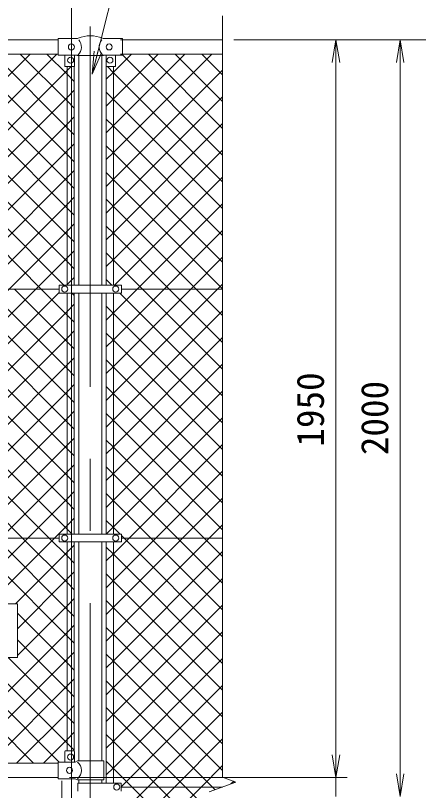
# Model space of a CAD drawing. Units: millimetres, scale not verified. Extents: x -6300 to 6300, y -4455 to 4455.
# Drawn here: x 2905 to 3971, y 1160 to 3208 of the extents above; entities that cross this region are included whole.
import ezdxf
from ezdxf.enums import TextEntityAlignment as Align

# ---------------------------------------------------------------- set-up
doc = ezdxf.new("R2010")
doc.units = ezdxf.units.MM
doc.header["$LTSCALE"] = 30
doc.linetypes.add('USER1', pattern=[50.8, 31.75, -6.35, 6.35, -6.35])
for name, color, linetype, lineweight in [('0-0_D-STR-TXT', 7, 'Continuous', 9), ('0-3_D-BMK', 2, 'USER1', 13), ('0-4_D-STR1', 1, 'Continuous', 18), ('0-5_D-STR3', 3, 'Continuous', 13), ('0-6_D-STR-DIM', 7, 'Continuous', 9), ('0-7_0', 7, 'Continuous', 9), ('0-B_D-STR2', 7, 'Continuous', 9), ('0-C_Defpoints', 8, 'Continuous', 18)]:
    doc.layers.add(name, color=color, linetype=linetype, lineweight=lineweight)
doc.styles.add('ＭＳ ゴシック', font='')
doc.styles.get('ＭＳ ゴシック').set_extended_font_data('MS Gothic')

# ---------------------------------------------------------------- blocks, each defined once
blk = doc.blocks.new('_Open')
at = {"layer": '0-7_0'}
blk.add_line((-30, 5), (0, 0), dxfattribs=at)
blk.add_lwpolyline([(-30, -5), (0, 0), (-30, 0)], dxfattribs=at)

msp = doc.modelspace()

# ---------------------------------------------------------------- linework, layer by layer
at = {"layer": '0-0_D-STR-TXT'}
msp.add_lwpolyline([(3994.27, 3380.93), (3190.39, 3380.93), (3108.27, 3055.26)], dxfattribs=at)
at = {"layer": '0-3_D-BMK'}
for p, q in [((3102.66, 3179.08), (3102.66, -1266.74)), ((3027.26, 1185.57), (3027.26, -852.82))]:
    msp.add_line(p, q, dxfattribs=at)
at = {"layer": '0-4_D-STR1'}
for p, q in [((1187.66, 3143.84), (3017.66, 3143.84)), ((3182.66, 3143.84), (3452.66, 3143.84)), ((1187.66, 3105.74), (3017.66, 3105.74)), ((3072.41, 3102.34), (3072.41, 2495.14)), ((3132.91, 3102.34), (3132.91, 2495.14)), ((3182.66, 3105.84), (3452.66, 3105.84)), ((3072.41, 2474.54), (3072.41, 1837.14)), ((3132.91, 2474.54), (3132.91, 1837.14)), ((3072.41, 1816.54), (3072.41, 1237.94)), ((3132.91, 1816.54), (3132.91, 1237.94)), ((3017.66, 1231.84), (1187.66, 1231.84)), ((3017.66, 1193.84), (1187.66, 1193.84)), ((3072.41, 1187.94), (3072.41, 1179.34)), ((3132.91, 1187.94), (3132.91, 1179.34))]:
    msp.add_line(p, q, dxfattribs=at)
at = {"layer": '0-5_D-STR3'}
for p, q in [((3017.66, 3102.84), (3017.66, 3146.84)), ((3066.88, 3146.84), (3017.66, 3146.84)), ((3187.66, 3146.84), (3138.43, 3146.84)), ((3187.66, 3102.84), (3187.66, 3146.84)), ((3067.86, 3102.84), (3017.66, 3102.84)), ((3035.66, 3102.84), (3035.66, 3073.84)), ((3060.66, 3102.84), (3060.66, 3073.84)), ((3068.86, 3102.34), (3067.86, 3102.84)), ((3136.46, 3102.34), (3068.86, 3102.34)), ((3136.46, 3102.34), (3137.46, 3102.84)), ((3187.66, 3102.84), (3137.46, 3102.84)), ((3144.66, 3102.84), (3144.66, 3073.84)), ((3169.66, 3102.84), (3169.66, 3073.84)), ((3059.66, 3072.84), (3036.66, 3072.84)), ((3041.16, 2495.14), (3041.16, 3072.84)), ((3060.16, 2495.14), (3060.16, 3072.97)), ((3145.16, 3072.97), (3145.16, 2495.14)), ((3145.66, 3072.84), (3168.66, 3072.84)), ((3164.16, 3072.84), (3164.16, 2495.14)), ((3020.16, 2484.84), (1184.66, 2484.84)), ((3020.16, 2495.14), (3185.16, 2495.14)), ((3020.16, 2495.14), (3020.16, 2474.54)), ((3185.16, 2495.14), (3185.16, 2474.54)), ((3452.66, 2484.84), (3185.16, 2484.84)), ((3020.16, 2474.54), (3185.16, 2474.54)), ((3041.16, 1837.14), (3041.16, 2474.54)), ((3060.16, 1837.14), (3060.16, 2474.54)), ((3145.16, 2474.54), (3145.16, 1837.14)), ((3164.16, 2474.54), (3164.16, 1837.14)), ((3020.16, 1826.84), (1184.66, 1826.84)), ((3020.16, 1837.14), (3185.16, 1837.14)), ((3020.16, 1837.14), (3020.16, 1816.54)), ((3185.16, 1837.14), (3185.16, 1816.54)), ((3452.66, 1826.84), (3185.16, 1826.84)), ((3020.16, 1816.54), (3185.16, 1816.54)), ((3041.16, 1264.94), (3041.16, 1816.54)), ((3060.16, 1264.26), (3060.16, 1816.54)), ((3145.16, 1816.54), (3145.16, 1179.34)), ((3164.16, 1816.54), (3164.16, 1179.34)), ((3035.66, 1262.94), (3035.66, 1234.94)), ((3058.66, 1264.94), (3037.66, 1264.94)), ((3060.66, 1262.94), (3060.66, 1234.94)), ((3062.86, 1234.94), (3017.66, 1234.94)), ((3017.66, 1190.94), (3017.66, 1234.94)), ((3062.86, 1234.94), (3068.86, 1237.94)), ((3138.76, 1237.94), (3068.86, 1237.94)), ((3138.76, 1237.94), (3138.76, 1187.94)), ((3062.86, 1190.94), (3017.66, 1190.94)), ((3062.86, 1190.94), (3068.86, 1187.94)), ((3138.76, 1187.94), (3068.86, 1187.94)), ((3069.86, 1179.34), (3069.86, 1158.34)), ((3069.86, 1179.34), (3184.66, 1179.34)), ((3184.66, 1179.34), (3184.66, 1158.34)), ((3452.66, 1168.84), (3185.16, 1168.84))]:
    msp.add_line(p, q, dxfattribs=at)
for centre in [(3052.66, 3124.84), (3152.66, 3124.84), (3050.66, 3089.84), (3154.66, 3089.84), (3035.16, 2484.84), (3170.16, 2484.84), (3035.16, 1826.84), (3170.16, 1826.84), (3050.66, 1247.94), (3047.66, 1212.94), (3172.66, 1168.84)]:
    msp.add_circle(centre, 8, dxfattribs=at)
for centre, radius, start, end in [((3066.88, 3154.84), 8, 270, 296.9114), ((3050.27, 3124.84), 28.8, 314.1684, 41.01552), ((3102.66, 3071.38), 82.82, 67.15338, 112.84662), ((3155.04, 3124.84), 28.8, 138.98448, 225.8316), ((3138.43, 3154.84), 8, 243.0886, 270), ((3036.66, 3073.84), 1, 180, 270), ((3059.66, 3073.84), 1, 270, 0), ((3145.66, 3073.84), 1, 180, 270), ((3168.66, 3073.84), 1, 270, 0), ((3037.66, 1262.94), 2, 90, 180), ((3058.66, 1262.94), 2, 0, 90), ((3050.27, 1212.94), 28.8, 310.19176, 49.80824)]:
    msp.add_arc(centre, radius, start, end, dxfattribs=at)
at = {"layer": '0-6_D-STR-DIM'}
for p, q in [((3052.66, 1110.84), (3052.66, 3423.84)), ((3452.66, 1194.49), (3452.66, 3206.84)), ((3482.66, 3143.84), (4122.66, 3143.84)), ((3482.66, 3143.84), (4292.66, 3143.84)), ((3482.66, 3143.84), (3952.66, 3143.84)), ((3482.66, 3143.84), (3782.66, 3143.84)), ((3752.66, 3083.84), (3752.66, 1253.84)), ((3922.66, 3083.84), (3922.66, 1203.84)), ((3752.66, 1253.84), (3752.66, 1313.84)), ((3047.66, 1193.84), (3782.66, 1193.84)), ((3047.66, 1193.84), (3782.66, 1193.84)), ((3487.89, 1181.66), (3452.66, 1194.49)), ((3752.66, 1193.84), (3752.66, 1143.84)), ((3417.42, 1156.01), (3487.89, 1181.66))]:
    msp.add_line(p, q, dxfattribs=at)
at = {"layer": '0-B_D-STR2'}
for p, q in [((2972.63, 2484.84), (2351.73, 3105.74)), ((3033.04, 2495.14), (2422.44, 3105.74)), ((3041.16, 2557.73), (2493.15, 3105.74)), ((3041.16, 2628.44), (2563.86, 3105.74)), ((3041.16, 2699.15), (2634.57, 3105.74)), ((3041.16, 2769.86), (2705.28, 3105.74)), ((3041.16, 2840.57), (2775.99, 3105.74)), ((3041.16, 2911.28), (2846.7, 3105.74)), ((3041.16, 2981.99), (2917.41, 3105.74)), ((3041.16, 3052.71), (2988.12, 3105.74)), ((3164.16, 3058.27), (3211.73, 3105.84)), ((3164.16, 2987.56), (3282.44, 3105.84)), ((3164.16, 2916.84), (3353.15, 3105.84)), ((3164.16, 2846.13), (3423.86, 3105.84)), ((3452.66, 2838.92), (3187.66, 3103.92)), ((3452.66, 2909.63), (3256.45, 3105.84)), ((3452.66, 2980.34), (3327.16, 3105.84)), ((3452.66, 3051.06), (3397.87, 3105.84)), ((3060.16, 3033.71), (3041.16, 3052.71)), ((3145.16, 3039.27), (3164.16, 3058.27)), ((3164.16, 2775.42), (3452.66, 3063.92)), ((2534.43, 2484.84), (3041.16, 2991.56)), ((3041.16, 2991.56), (3060.16, 3010.56)), ((3164.16, 2986), (3145.16, 3005)), ((3164.16, 2704.71), (3452.66, 2993.21)), ((3060.16, 2962.99), (3041.16, 2981.99)), ((3145.16, 2968.56), (3164.16, 2987.56)), ((3452.66, 2697.5), (3164.16, 2986)), ((3041.16, 2920.85), (3060.16, 2939.85)), ((3164.16, 2915.29), (3145.16, 2934.29)), ((2605.14, 2484.84), (3041.16, 2920.85)), ((3060.16, 2892.28), (3041.16, 2911.28)), ((3145.16, 2897.84), (3164.16, 2916.84)), ((3164.16, 2634), (3452.66, 2922.5)), ((3452.66, 2626.79), (3164.16, 2915.29)), ((3041.16, 2850.14), (3060.16, 2869.14)), ((2675.85, 2484.84), (3041.16, 2850.14)), ((3164.16, 2844.58), (3145.16, 2863.58)), ((3164.16, 2563.29), (3452.66, 2851.79)), ((3060.16, 2821.57), (3041.16, 2840.57)), ((3145.16, 2827.13), (3164.16, 2846.13)), ((3452.66, 2556.08), (3164.16, 2844.58)), ((3041.16, 2779.43), (3060.16, 2798.43)), ((3164.16, 2773.87), (3145.16, 2792.87)), ((2746.56, 2484.84), (3041.16, 2779.43)), ((3060.16, 2750.86), (3041.16, 2769.86)), ((3145.16, 2756.42), (3164.16, 2775.42)), ((3452.66, 2485.37), (3164.16, 2773.87)), ((3166.71, 2495.14), (3452.66, 2781.08)), ((3164.16, 2703.16), (3145.16, 2722.16)), ((3145.16, 2685.71), (3164.16, 2704.71)), ((3227.13, 2484.84), (3452.66, 2710.37)), ((3060.16, 2680.15), (3041.16, 2699.15)), ((3382.48, 2484.84), (3164.16, 2703.16)), ((3164.16, 2632.45), (3145.16, 2651.45)), ((3060.16, 2609.44), (3041.16, 2628.44)), ((3145.16, 2615), (3164.16, 2634)), ((3311.77, 2484.84), (3164.16, 2632.45)), ((3297.84, 2484.84), (3452.66, 2639.66)), ((3164.16, 2561.74), (3145.16, 2580.74)), ((3145.16, 2544.29), (3164.16, 2563.29)), ((3241.06, 2484.84), (3164.16, 2561.74)), ((3368.55, 2484.84), (3452.66, 2568.95)), ((3060.16, 2538.73), (3041.16, 2557.73)), ((3160.04, 2495.14), (3145.16, 2510.03)), ((2923.52, 1826.84), (2265.52, 2484.84)), ((2994.23, 1826.84), (2336.23, 2484.84)), ((3041.16, 1921.33), (2477.65, 2484.84)), ((3041.16, 1992.05), (2548.36, 2484.84)), ((3041.16, 2062.76), (2619.07, 2484.84)), ((3041.16, 2133.47), (2689.78, 2484.84)), ((3041.16, 2204.18), (2760.49, 2484.84)), ((3041.16, 2274.89), (2831.21, 2484.84)), ((3041.16, 2345.6), (2901.92, 2484.84)), ((3041.16, 2416.31), (2972.63, 2484.84)), ((3164.16, 2421.87), (3227.13, 2484.84)), ((3164.16, 2351.16), (3297.84, 2484.84)), ((3164.16, 2280.45), (3368.55, 2484.84)), ((3164.16, 2209.74), (3439.26, 2484.84)), ((3452.66, 2273.24), (3241.06, 2484.84)), ((3452.66, 2343.95), (3311.77, 2484.84)), ((3452.66, 2414.66), (3382.48, 2484.84)), ((3439.26, 2484.84), (3452.66, 2498.24)), ((3060.16, 2468.02), (3053.64, 2474.54)), ((3145.16, 2473.58), (3146.11, 2474.54)), ((3452.66, 2202.53), (3180.64, 2474.54)), ((3164.16, 2420.32), (3145.16, 2439.32)), ((3145.16, 2402.87), (3164.16, 2421.87)), ((3164.16, 2139.03), (3452.66, 2427.53)), ((3452.66, 2131.82), (3164.16, 2420.32)), ((3060.16, 2397.31), (3041.16, 2416.31)), ((3041.16, 2355.17), (3060.16, 2374.17)), ((3164.16, 2349.61), (3145.16, 2368.61)), ((3164.16, 2068.32), (3452.66, 2356.82)), ((2512.83, 1826.84), (3041.16, 2355.17)), ((3060.16, 2326.6), (3041.16, 2345.6)), ((3145.16, 2332.16), (3164.16, 2351.16)), ((3452.66, 2061.11), (3164.16, 2349.61)), ((3041.16, 2284.46), (3060.16, 2303.46)), ((3164.16, 2278.9), (3145.16, 2297.9)), ((2583.54, 1826.84), (3041.16, 2284.46)), ((3060.16, 2255.89), (3041.16, 2274.89)), ((3145.16, 2261.45), (3164.16, 2280.45)), ((3164.16, 1997.61), (3452.66, 2286.11)), ((3452.66, 1990.4), (3164.16, 2278.9)), ((3164.16, 2208.18), (3145.16, 2227.18)), ((3164.16, 1926.89), (3452.66, 2215.39)), ((3060.16, 2185.18), (3041.16, 2204.18)), ((3145.16, 2190.74), (3164.16, 2209.74)), ((3452.66, 1919.68), (3164.16, 2208.18)), ((3041.16, 2143.03), (3060.16, 2162.03)), ((3164.16, 2137.47), (3145.16, 2156.47)), ((2724.96, 1826.84), (3041.16, 2143.03)), ((3060.16, 2114.47), (3041.16, 2133.47)), ((3145.16, 2120.03), (3164.16, 2139.03)), ((3164.16, 1856.18), (3452.66, 2144.68)), ((3452.66, 1848.97), (3164.16, 2137.47)), ((3041.16, 2072.32), (3060.16, 2091.32)), ((2795.67, 1826.84), (3041.16, 2072.32)), ((3164.16, 2066.76), (3145.16, 2085.76)), ((3205.52, 1826.84), (3452.66, 2073.97)), ((3060.16, 2043.76), (3041.16, 2062.76)), ((3145.16, 2049.32), (3164.16, 2068.32)), ((3404.08, 1826.84), (3164.16, 2066.76)), ((3041.16, 2001.61), (3060.16, 2020.61)), ((3164.16, 1996.05), (3145.16, 2015.05)), ((2866.38, 1826.84), (3041.16, 2001.61)), ((3060.16, 1973.05), (3041.16, 1992.05)), ((3145.16, 1978.61), (3164.16, 1997.61)), ((3333.37, 1826.84), (3164.16, 1996.05)), ((3276.23, 1826.84), (3452.66, 2003.26)), ((3041.16, 1930.9), (3060.16, 1949.9)), ((2937.09, 1826.84), (3041.16, 1930.9)), ((3164.16, 1925.34), (3145.16, 1944.34)), ((3145.16, 1907.89), (3164.16, 1926.89)), ((3346.94, 1826.84), (3452.66, 1932.55)), ((3060.16, 1902.33), (3041.16, 1921.33)), ((3262.66, 1826.84), (3164.16, 1925.34)), ((3041.16, 1860.19), (3060.16, 1879.19)), ((3007.8, 1826.84), (3041.16, 1860.19)), ((3145.16, 1837.18), (3164.16, 1856.18)), ((3417.65, 1826.84), (3452.66, 1861.84)), ((2763.62, 1653.37), (2937.09, 1826.84)), ((3041.16, 1567.78), (2782.1, 1826.84)), ((2834.33, 1653.37), (3007.8, 1826.84)), ((3041.16, 1638.49), (2852.81, 1826.84)), ((3041.16, 1709.2), (2923.52, 1826.84)), ((3041.16, 1779.91), (2994.23, 1826.84)), ((3164.16, 1785.47), (3205.52, 1826.84)), ((3164.16, 1714.76), (3276.23, 1826.84)), ((3164.16, 1644.05), (3346.94, 1826.84)), ((3164.16, 1573.34), (3417.65, 1826.84)), ((3452.66, 1636.84), (3262.66, 1826.84)), ((3452.66, 1707.55), (3333.37, 1826.84)), ((3452.66, 1778.26), (3404.08, 1826.84)), ((3164.16, 1783.92), (3145.16, 1802.92)), ((3145.16, 1766.47), (3164.16, 1785.47)), ((3164.16, 1502.63), (3452.66, 1791.13)), ((3452.66, 1495.42), (3164.16, 1783.92)), ((3060.16, 1760.91), (3041.16, 1779.91)), ((3164.16, 1713.21), (3145.16, 1732.21)), ((3060.16, 1690.2), (3041.16, 1709.2)), ((3145.16, 1695.76), (3164.16, 1714.76)), ((3164.16, 1431.92), (3452.66, 1720.42)), ((3452.66, 1424.71), (3164.16, 1713.21)), ((3164.16, 1642.5), (3145.16, 1661.5)), ((3145.16, 1625.05), (3164.16, 1644.05)), ((3164.16, 1361.21), (3452.66, 1649.71)), ((3452.66, 1354), (3164.16, 1642.5)), ((3060.16, 1619.49), (3041.16, 1638.49)), ((2695.65, 1231.84), (3041.16, 1577.35)), ((3041.16, 1577.35), (3060.16, 1596.35)), ((3164.16, 1571.79), (3145.16, 1590.79)), ((3164.16, 1290.5), (3452.66, 1579)), ((3060.16, 1548.78), (3041.16, 1567.78)), ((3145.16, 1554.34), (3164.16, 1573.34)), ((3452.66, 1283.29), (3164.16, 1571.79)), ((3041.16, 1506.64), (3060.16, 1525.64)), ((2952.83, 1231.84), (2673.23, 1511.44)), ((3020.45, 1234.94), (2743.94, 1511.44)), ((2766.36, 1231.84), (3041.16, 1506.64)), ((3041.16, 1284.94), (2814.65, 1511.44)), ((3041.16, 1355.65), (2885.36, 1511.44)), ((3145.16, 1483.63), (3164.16, 1502.63)), ((3164.16, 1219.79), (3452.66, 1508.29)), ((3041.16, 1435.93), (3060.16, 1454.93)), ((2837.07, 1231.84), (3041.16, 1435.93)), ((3184.66, 1169.58), (3452.66, 1437.58)), ((3145.16, 1412.92), (3164.16, 1431.92)), ((3041.16, 1365.22), (3060.16, 1384.22)), ((3164.16, 1359.66), (3145.16, 1378.66)), ((2907.78, 1231.84), (3041.16, 1365.22)), ((3060.16, 1336.65), (3041.16, 1355.65)), ((3145.16, 1342.21), (3164.16, 1361.21)), ((3354.97, 1168.84), (3164.16, 1359.66)), ((3254.63, 1168.84), (3452.66, 1366.87)), ((3041.16, 1294.51), (3060.16, 1313.51)), ((2978.49, 1231.84), (3041.16, 1294.51)), ((3164.16, 1288.95), (3145.16, 1307.95)), ((3145.16, 1271.5), (3164.16, 1290.5)), ((3325.34, 1168.84), (3452.66, 1296.16)), ((3060.16, 1265.94), (3041.16, 1284.94)), ((3284.26, 1168.84), (3164.16, 1288.95)), ((3164.16, 1218.23), (3145.16, 1237.23)), ((3145.16, 1200.79), (3164.16, 1219.79)), ((3213.55, 1168.84), (3164.16, 1218.23)), ((3396.05, 1168.84), (3452.66, 1225.45)), ((3164.16, 1078.37), (3254.63, 1168.84)), ((3164.16, 1007.66), (3325.34, 1168.84)), ((3164.16, 936.95), (3396.05, 1168.84)), ((3452.66, 929.73), (3213.55, 1168.84)), ((3452.66, 1000.45), (3284.26, 1168.84)), ((3452.66, 1071.16), (3354.97, 1168.84)), ((3474.83, 1176.91), (3481.8, 1183.88)), ((3484.72, 1180.51), (3481.09, 1184.14))]:
    msp.add_line(p, q, dxfattribs=at)
for points in [[(1490.83, 1653.37), (1664.3, 1826.84), (2322.3, 2484.84), (2943.2, 3105.74)], [(1561.54, 1653.37), (1735.01, 1826.84), (2393.01, 2484.84), (3013.91, 3105.74)], [(3054.64, 1837.14), (3041.16, 1850.62), (2406.94, 2484.84), (1786.04, 3105.74)], [(1632.25, 1653.37), (1805.72, 1826.84), (2463.72, 2484.84), (3041.16, 3062.27), (3051.72, 3072.84)], [(3452.66, 2768.21), (3164.16, 3056.71), (3148.03, 3072.84)], [(1962.34, 1629.9), (2159.28, 1826.84), (2817.28, 2484.84), (3041.16, 2708.72), (3060.16, 2727.72)], [(1962.34, 1559.19), (2229.99, 1826.84), (2887.99, 2484.84), (3041.16, 2638.01), (3060.16, 2657.01)], [(1705.7, 1231.84), (2300.7, 1826.84), (2958.7, 2484.84), (3041.16, 2567.3), (3060.16, 2586.3)], [(3039.71, 2495.14), (3041.16, 2496.59), (3060.16, 2515.59)], [(1776.41, 1231.84), (2371.41, 1826.84), (3020.16, 2475.59)], [(1847.12, 1231.84), (2442.12, 1826.84), (3041.16, 2425.88), (3060.16, 2444.88)], [(2480.78, 1653.37), (2654.25, 1826.84), (3041.16, 2213.74), (3060.16, 2232.74)], [(3181.65, 1837.14), (3164.16, 1854.63), (3145.16, 1873.63)], [(3452.66, 1566.13), (3191.95, 1826.84), (3185.16, 1833.63)], [(2905.04, 1653.37), (3041.16, 1789.48), (3060.16, 1808.48)], [(2909.69, 1587.31), (3041.16, 1718.77), (3060.16, 1737.77)], [(2909.69, 1516.6), (3041.16, 1648.06), (3060.16, 1667.06)], [(3060.16, 1478.07), (3041.16, 1497.07), (2909.69, 1628.53)], [(3060.16, 1407.36), (3041.16, 1426.36), (2909.69, 1557.82)], [(3452.66, 1212.58), (3164.16, 1501.08), (3145.16, 1520.08)], [(3432.88, 1161.64), (3425.68, 1168.84), (3164.16, 1430.37), (3145.16, 1449.37)]]:
    msp.add_lwpolyline(points, dxfattribs=at)
at = {"layer": '0-C_Defpoints'}
msp.add_lwpolyline([(2909.69, 1653.37), (2323.17, 1653.37), (2323.17, 1511.44), (2909.69, 1511.44)], close=True, dxfattribs=at)

# ---------------------------------------------------------------- block references
at = {"layer": '0-0_D-STR-TXT', "xscale": 2, "yscale": 2, "rotation": 255.84756}
msp.add_blockref('_Open', (3107.78, 3053.32), dxfattribs=at)
at = {"layer": '0-6_D-STR-DIM', "xscale": 2, "yscale": 2}
for p, rotation in [((3752.66, 3143.84), 90), ((3922.66, 3143.84), 90), ((3752.66, 1193.84), 270), ((3752.66, 1193.84), 270), ((3922.66, 1143.84), 270)]:
    msp.add_blockref('_Open', p, dxfattribs=dict(at, rotation=rotation))

# ---------------------------------------------------------------- texts
at = {"layer": '0-6_D-STR-DIM', "style": 'ＭＳ ゴシック'}
for s, p in [('1950', (3742.53, 2068.49)), ('2000', (3912.53, 2045.96))]:
    msp.add_text(s, height=72.14, rotation=90, dxfattribs=at).set_placement(p, align=Align.BOTTOM_LEFT)

doc.saveas('drawing.dxf')
